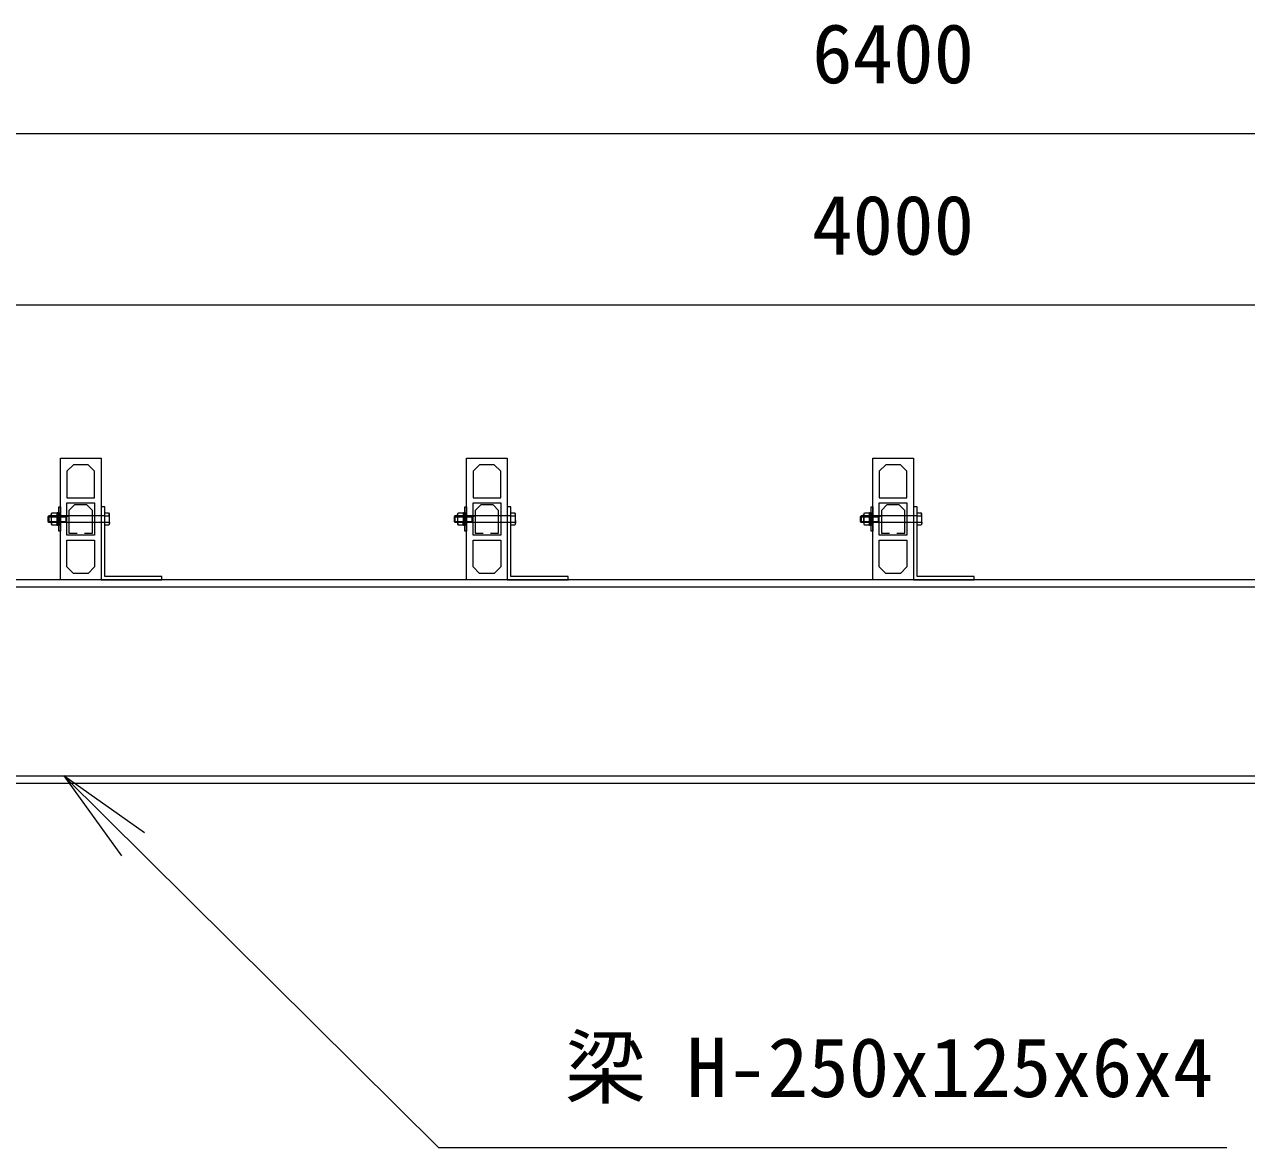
# Model space of a CAD drawing. Units: millimetres at full size, sheet at 1:40. Extents: x -800 to 17600, y -600 to 12480.
# Drawn here: x 3538 to 5042, y 4689 to 6072 of the extents above; entities that cross this region are included whole.
import ezdxf
from ezdxf.enums import TextEntityAlignment as Align

# ---------------------------------------------------------------- set-up
doc = ezdxf.new("R2010")
doc.units = ezdxf.units.MM
doc.header["$LTSCALE"] = 40
for name, color, linetype, lineweight in [('D-STR', 1, 'Continuous', 13), ('D-STR-DIM', 7, 'Continuous', 13), ('D-STR-HTXT', 7, 'Continuous', 13)]:
    doc.layers.add(name, color=color, linetype=linetype, lineweight=lineweight)
doc.styles.add('ＭＳ ゴシック', font='')
doc.styles.get('ＭＳ ゴシック').set_extended_font_data('MS Gothic')

# ---------------------------------------------------------------- blocks, each defined once
blk = doc.blocks.new('open_arrow')
at = {"color": 0, "linetype": 'Continuous', "lineweight": -2}
blk.add_lwpolyline([(7.5, 1.25), (0, 0), (7.5, -1.25)], dxfattribs=at)

msp = doc.modelspace()

# ---------------------------------------------------------------- linework, layer by layer
at = {"layer": 'D-STR'}
for p, q in [((3579.9, 5477.93), (3581.9, 5477.93)), ((3579.9, 5447.93), (3579.9, 5477.93)), ((3581.9, 5477.93), (3581.9, 5447.93)), ((3589.9, 5442.93), (3589.9, 5482.93)), ((3589.9, 5482.93), (3623.9, 5482.93)), ((3599.25, 5480.35), (3592.45, 5473.55)), ((3614.55, 5480.35), (3599.25, 5480.35)), ((3621.35, 5473.55), (3614.55, 5480.35)), ((3623.9, 5482.93), (3623.9, 5442.93)), ((4079.9, 5477.93), (4081.9, 5477.93)), ((4079.9, 5447.93), (4079.9, 5477.93)), ((4081.9, 5477.93), (4081.9, 5447.93)), ((4089.9, 5442.93), (4089.9, 5482.93)), ((4089.9, 5482.93), (4123.9, 5482.93)), ((4099.25, 5480.35), (4092.45, 5473.55)), ((4114.55, 5480.35), (4099.25, 5480.35)), ((4121.35, 5473.55), (4114.55, 5480.35)), ((4123.9, 5482.93), (4123.9, 5442.93)), ((4579.9, 5477.93), (4581.9, 5477.93)), ((4579.9, 5447.93), (4579.9, 5477.93)), ((4581.9, 5477.93), (4581.9, 5447.93)), ((4589.9, 5442.93), (4589.9, 5482.93)), ((4589.9, 5482.93), (4623.9, 5482.93)), ((4599.25, 5480.35), (4592.45, 5473.55)), ((4614.55, 5480.35), (4599.25, 5480.35)), ((4621.35, 5473.55), (4614.55, 5480.35)), ((4623.9, 5482.93), (4623.9, 5442.93)), ((3566.4, 5465.85), (3588.4, 5465.85)), ((3567.48, 5466.93), (3567.48, 5458.93)), ((3577.32, 5466.68), (3571.68, 5466.68)), ((3577.9, 5470.93), (3579.9, 5470.93)), ((3577.9, 5454.93), (3577.9, 5470.93)), ((3579.9, 5470.93), (3579.9, 5454.93)), ((3588.4, 5466.93), (3588.4, 5458.93)), ((3588.4, 5465.85), (3592.15, 5466.93)), ((3592.45, 5473.55), (3592.45, 5445.5)), ((3621.35, 5445.5), (3621.35, 5473.55)), ((3641.21, 5466.68), (3636.4, 5466.68)), ((4066.4, 5465.85), (4088.4, 5465.85)), ((4067.48, 5466.93), (4067.48, 5458.93)), ((4077.32, 5466.68), (4071.68, 5466.68)), ((4077.9, 5470.93), (4079.9, 5470.93)), ((4077.9, 5454.93), (4077.9, 5470.93)), ((4079.9, 5470.93), (4079.9, 5454.93)), ((4088.4, 5466.93), (4088.4, 5458.93)), ((4088.4, 5465.85), (4092.15, 5466.93)), ((4092.45, 5473.55), (4092.45, 5445.5)), ((4121.35, 5445.5), (4121.35, 5473.55)), ((4141.21, 5466.68), (4136.4, 5466.68)), ((4566.4, 5465.85), (4588.4, 5465.85)), ((4567.48, 5466.93), (4567.48, 5458.93)), ((4577.32, 5466.68), (4571.68, 5466.68)), ((4577.9, 5470.93), (4579.9, 5470.93)), ((4577.9, 5454.93), (4577.9, 5470.93)), ((4579.9, 5470.93), (4579.9, 5454.93)), ((4588.4, 5466.93), (4588.4, 5458.93)), ((4588.4, 5465.85), (4592.15, 5466.93)), ((4592.45, 5473.55), (4592.45, 5445.5)), ((4621.35, 5445.5), (4621.35, 5473.55)), ((4641.21, 5466.68), (4636.4, 5466.68)), ((3566.4, 5460.01), (3588.4, 5460.01)), ((3571.68, 5459.18), (3577.32, 5459.18)), ((3579.9, 5454.93), (3577.9, 5454.93)), ((3581.9, 5447.93), (3579.9, 5447.93)), ((3588.4, 5460.01), (3592.15, 5458.93)), ((3636.4, 5459.18), (3641.21, 5459.18)), ((4066.4, 5460.01), (4088.4, 5460.01)), ((4071.68, 5459.18), (4077.32, 5459.18)), ((4079.9, 5454.93), (4077.9, 5454.93)), ((4081.9, 5447.93), (4079.9, 5447.93)), ((4088.4, 5460.01), (4092.15, 5458.93)), ((4136.4, 5459.18), (4141.21, 5459.18)), ((4566.4, 5460.01), (4588.4, 5460.01)), ((4571.68, 5459.18), (4577.32, 5459.18)), ((4579.9, 5454.93), (4577.9, 5454.93)), ((4581.9, 5447.93), (4579.9, 5447.93)), ((4588.4, 5460.01), (4592.15, 5458.93)), ((4636.4, 5459.18), (4641.21, 5459.18)), ((3623.9, 5442.93), (3589.9, 5442.93)), ((3592.45, 5445.5), (3602.45, 5445.5)), ((3611.35, 5445.5), (3621.35, 5445.5)), ((4123.9, 5442.93), (4089.9, 5442.93)), ((4092.45, 5445.5), (4102.45, 5445.5)), ((4111.35, 5445.5), (4121.35, 5445.5)), ((4623.9, 5442.93), (4589.9, 5442.93)), ((4592.45, 5445.5), (4602.45, 5445.5)), ((4611.35, 5445.5), (4621.35, 5445.5))]:
    msp.add_line(p, q, dxfattribs=at)
for points in [[(3581.9, 5387.93), (3581.9, 5537.93), (3631.9, 5537.93), (3631.9, 5387.93)], [(4081.9, 5387.93), (4081.9, 5537.93), (4131.9, 5537.93), (4131.9, 5387.93)], [(4581.9, 5387.93), (4581.9, 5537.93), (4631.9, 5537.93), (4631.9, 5387.93)], [(3597.9, 5529.93), (3589.9, 5521.93), (3589.9, 5488.93), (3623.9, 5488.93), (3623.9, 5521.93), (3615.9, 5529.93)], [(4097.9, 5529.93), (4089.9, 5521.93), (4089.9, 5488.93), (4123.9, 5488.93), (4123.9, 5521.93), (4115.9, 5529.93)], [(4597.9, 5529.93), (4589.9, 5521.93), (4589.9, 5488.93), (4623.9, 5488.93), (4623.9, 5521.93), (4615.9, 5529.93)], [(3636.4, 5477.93), (3631.9, 5477.93), (3631.9, 5387.93), (3706.9, 5387.93), (3706.9, 5392.43), (3636.4, 5392.43)], [(4136.4, 5477.93), (4131.9, 5477.93), (4131.9, 5387.93), (4206.9, 5387.93), (4206.9, 5392.43), (4136.4, 5392.43)], [(4636.4, 5477.93), (4631.9, 5477.93), (4631.9, 5387.93), (4706.9, 5387.93), (4706.9, 5392.43), (4636.4, 5392.43)], [(3571.68, 5455.42), (3571.1, 5456.43), (3571.1, 5469.43), (3571.68, 5470.43), (3577.32, 5470.43), (3577.9, 5469.43), (3577.9, 5456.43), (3577.32, 5455.42)], [(3636.4, 5470.43), (3641.21, 5470.43), (3641.79, 5469.43), (3641.79, 5456.43), (3641.21, 5455.42), (3636.4, 5455.42)], [(4071.68, 5455.42), (4071.1, 5456.43), (4071.1, 5469.43), (4071.68, 5470.43), (4077.32, 5470.43), (4077.9, 5469.43), (4077.9, 5456.43), (4077.32, 5455.42)], [(4136.4, 5470.43), (4141.21, 5470.43), (4141.79, 5469.43), (4141.79, 5456.43), (4141.21, 5455.42), (4136.4, 5455.42)], [(4571.68, 5455.42), (4571.1, 5456.43), (4571.1, 5469.43), (4571.68, 5470.43), (4577.32, 5470.43), (4577.9, 5469.43), (4577.9, 5456.43), (4577.32, 5455.42)], [(4636.4, 5470.43), (4641.21, 5470.43), (4641.79, 5469.43), (4641.79, 5456.43), (4641.21, 5455.42), (4636.4, 5455.42)], [(3597.9, 5395.93), (3589.9, 5403.93), (3589.9, 5436.93), (3623.9, 5436.93), (3623.9, 5403.93), (3615.9, 5395.93)], [(4097.9, 5395.93), (4089.9, 5403.93), (4089.9, 5436.93), (4123.9, 5436.93), (4123.9, 5403.93), (4115.9, 5395.93)], [(4597.9, 5395.93), (4589.9, 5403.93), (4589.9, 5436.93), (4623.9, 5436.93), (4623.9, 5403.93), (4615.9, 5395.93)], [(1406.9, 5387.93), (1406.9, 5327.93), (2406.9, 5137.93), (6806.9, 5137.93), (7806.9, 5327.93), (7806.9, 5387.93)], [(1415.9, 5378.93), (1415.9, 5335.38), (2407.74, 5146.93), (6806.05, 5146.93), (7797.9, 5335.38), (7797.9, 5378.93)]]:
    msp.add_lwpolyline(points, close=True, dxfattribs=at)
for points in [[(3636.4, 5466.93), (3567.48, 5466.93), (3566.4, 5465.85), (3566.4, 5460.01), (3567.48, 5458.93), (3636.4, 5458.93)], [(4136.4, 5466.93), (4067.48, 5466.93), (4066.4, 5465.85), (4066.4, 5460.01), (4067.48, 5458.93), (4136.4, 5458.93)], [(4636.4, 5466.93), (4567.48, 5466.93), (4566.4, 5465.85), (4566.4, 5460.01), (4567.48, 5458.93), (4636.4, 5458.93)]]:
    msp.add_lwpolyline(points, dxfattribs=at)
for points in [[(3571.68, 5455.42), (3571.64, 5455.58), (3571.53, 5456.05), (3571.5, 5456.21), (3571.46, 5456.37), (3571.36, 5456.84), (3571.33, 5457), (3571.3, 5457.16), (3571.21, 5457.64), (3571.19, 5457.79), (3571.16, 5457.95), (3571.1, 5458.43), (3571.08, 5458.59), (3571.06, 5458.82), (3571.03, 5459.49), (3571.02, 5459.72), (3571.01, 5459.94), (3571.01, 5460.62), (3571.02, 5460.85), (3571.02, 5461.07), (3571.03, 5461.76), (3571.04, 5461.98), (3571.04, 5462.21), (3571.04, 5462.89), (3571.04, 5463.12), (3571.03, 5463.39), (3571, 5464.21), (3570.98, 5464.48), (3570.96, 5464.75), (3570.89, 5465.57), (3570.86, 5465.84), (3570.83, 5466.11), (3570.73, 5466.93), (3570.7, 5467.2), (3570.67, 5467.47), (3570.56, 5468.29), (3570.52, 5468.56)], [(3577.32, 5455.42), (3577.35, 5455.58), (3577.46, 5456.05), (3577.5, 5456.21), (3577.53, 5456.37), (3577.63, 5456.84), (3577.66, 5457), (3577.69, 5457.16), (3577.78, 5457.64), (3577.81, 5457.79), (3577.83, 5457.95), (3577.89, 5458.43), (3577.91, 5458.59), (3577.93, 5458.82), (3577.97, 5459.49), (3577.97, 5459.72), (3577.98, 5459.94), (3577.98, 5460.62), (3577.98, 5460.85), (3577.98, 5461.07), (3577.96, 5461.76), (3577.96, 5461.98), (3577.95, 5462.21), (3577.95, 5462.89), (3577.95, 5463.12), (3577.96, 5463.39), (3577.99, 5464.21), (3578.01, 5464.48), (3578.03, 5464.75), (3578.1, 5465.57), (3578.13, 5465.84), (3578.16, 5466.11), (3578.26, 5466.93), (3578.29, 5467.2), (3578.33, 5467.47), (3578.44, 5468.29), (3578.47, 5468.56)], [(3641.21, 5470.43), (3641.24, 5470.28), (3641.35, 5469.8), (3641.39, 5469.64), (3641.42, 5469.49), (3641.52, 5469.01), (3641.55, 5468.85), (3641.58, 5468.7), (3641.67, 5468.22), (3641.7, 5468.06), (3641.72, 5467.9), (3641.78, 5467.42), (3641.8, 5467.26), (3641.82, 5467.04), (3641.86, 5466.36), (3641.86, 5466.14), (3641.87, 5465.91), (3641.87, 5465.23), (3641.87, 5465.01), (3641.87, 5464.78), (3641.85, 5464.1), (3641.85, 5463.87), (3641.84, 5463.65), (3641.84, 5462.97), (3641.84, 5462.74), (3641.85, 5462.47), (3641.88, 5461.65), (3641.9, 5461.37), (3641.92, 5461.1), (3641.99, 5460.29), (3642.02, 5460.01), (3642.05, 5459.74), (3642.15, 5458.93), (3642.18, 5458.66), (3642.22, 5458.38), (3642.33, 5457.57), (3642.36, 5457.3)], [(4071.68, 5455.42), (4071.64, 5455.58), (4071.53, 5456.05), (4071.5, 5456.21), (4071.46, 5456.37), (4071.36, 5456.84), (4071.33, 5457), (4071.3, 5457.16), (4071.21, 5457.64), (4071.19, 5457.79), (4071.16, 5457.95), (4071.1, 5458.43), (4071.08, 5458.59), (4071.06, 5458.82), (4071.03, 5459.49), (4071.02, 5459.72), (4071.01, 5459.94), (4071.01, 5460.62), (4071.02, 5460.85), (4071.02, 5461.07), (4071.03, 5461.76), (4071.04, 5461.98), (4071.04, 5462.21), (4071.04, 5462.89), (4071.04, 5463.12), (4071.03, 5463.39), (4071, 5464.21), (4070.98, 5464.48), (4070.96, 5464.75), (4070.89, 5465.57), (4070.86, 5465.84), (4070.83, 5466.11), (4070.73, 5466.93), (4070.7, 5467.2), (4070.67, 5467.47), (4070.56, 5468.29), (4070.52, 5468.56)], [(4077.32, 5455.42), (4077.35, 5455.58), (4077.46, 5456.05), (4077.5, 5456.21), (4077.53, 5456.37), (4077.63, 5456.84), (4077.66, 5457), (4077.69, 5457.16), (4077.78, 5457.64), (4077.81, 5457.79), (4077.83, 5457.95), (4077.89, 5458.43), (4077.91, 5458.59), (4077.93, 5458.82), (4077.97, 5459.49), (4077.97, 5459.72), (4077.98, 5459.94), (4077.98, 5460.62), (4077.98, 5460.85), (4077.98, 5461.07), (4077.96, 5461.76), (4077.96, 5461.98), (4077.95, 5462.21), (4077.95, 5462.89), (4077.95, 5463.12), (4077.96, 5463.39), (4077.99, 5464.21), (4078.01, 5464.48), (4078.03, 5464.75), (4078.1, 5465.57), (4078.13, 5465.84), (4078.16, 5466.11), (4078.26, 5466.93), (4078.29, 5467.2), (4078.33, 5467.47), (4078.44, 5468.29), (4078.47, 5468.56)], [(4141.21, 5470.43), (4141.24, 5470.28), (4141.35, 5469.8), (4141.39, 5469.64), (4141.42, 5469.49), (4141.52, 5469.01), (4141.55, 5468.85), (4141.58, 5468.7), (4141.67, 5468.22), (4141.7, 5468.06), (4141.72, 5467.9), (4141.78, 5467.42), (4141.8, 5467.26), (4141.82, 5467.04), (4141.86, 5466.36), (4141.86, 5466.14), (4141.87, 5465.91), (4141.87, 5465.23), (4141.87, 5465.01), (4141.87, 5464.78), (4141.85, 5464.1), (4141.85, 5463.87), (4141.84, 5463.65), (4141.84, 5462.97), (4141.84, 5462.74), (4141.85, 5462.47), (4141.88, 5461.65), (4141.9, 5461.37), (4141.92, 5461.1), (4141.99, 5460.29), (4142.02, 5460.01), (4142.05, 5459.74), (4142.15, 5458.93), (4142.18, 5458.66), (4142.22, 5458.38), (4142.33, 5457.57), (4142.36, 5457.3)], [(4571.68, 5455.42), (4571.64, 5455.58), (4571.53, 5456.05), (4571.5, 5456.21), (4571.46, 5456.37), (4571.36, 5456.84), (4571.33, 5457), (4571.3, 5457.16), (4571.21, 5457.64), (4571.19, 5457.79), (4571.16, 5457.95), (4571.1, 5458.43), (4571.08, 5458.59), (4571.06, 5458.82), (4571.03, 5459.49), (4571.02, 5459.72), (4571.01, 5459.94), (4571.01, 5460.62), (4571.02, 5460.85), (4571.02, 5461.07), (4571.03, 5461.76), (4571.04, 5461.98), (4571.04, 5462.21), (4571.04, 5462.89), (4571.04, 5463.12), (4571.03, 5463.39), (4571, 5464.21), (4570.98, 5464.48), (4570.96, 5464.75), (4570.89, 5465.57), (4570.86, 5465.84), (4570.83, 5466.11), (4570.73, 5466.93), (4570.7, 5467.2), (4570.67, 5467.47), (4570.56, 5468.29), (4570.52, 5468.56)], [(4577.32, 5455.42), (4577.35, 5455.58), (4577.46, 5456.05), (4577.5, 5456.21), (4577.53, 5456.37), (4577.63, 5456.84), (4577.66, 5457), (4577.69, 5457.16), (4577.78, 5457.64), (4577.81, 5457.79), (4577.83, 5457.95), (4577.89, 5458.43), (4577.91, 5458.59), (4577.93, 5458.82), (4577.97, 5459.49), (4577.97, 5459.72), (4577.98, 5459.94), (4577.98, 5460.62), (4577.98, 5460.85), (4577.98, 5461.07), (4577.96, 5461.76), (4577.96, 5461.98), (4577.95, 5462.21), (4577.95, 5462.89), (4577.95, 5463.12), (4577.96, 5463.39), (4577.99, 5464.21), (4578.01, 5464.48), (4578.03, 5464.75), (4578.1, 5465.57), (4578.13, 5465.84), (4578.16, 5466.11), (4578.26, 5466.93), (4578.29, 5467.2), (4578.33, 5467.47), (4578.44, 5468.29), (4578.47, 5468.56)], [(4641.21, 5470.43), (4641.24, 5470.28), (4641.35, 5469.8), (4641.39, 5469.64), (4641.42, 5469.49), (4641.52, 5469.01), (4641.55, 5468.85), (4641.58, 5468.7), (4641.67, 5468.22), (4641.7, 5468.06), (4641.72, 5467.9), (4641.78, 5467.42), (4641.8, 5467.26), (4641.82, 5467.04), (4641.86, 5466.36), (4641.86, 5466.14), (4641.87, 5465.91), (4641.87, 5465.23), (4641.87, 5465.01), (4641.87, 5464.78), (4641.85, 5464.1), (4641.85, 5463.87), (4641.84, 5463.65), (4641.84, 5462.97), (4641.84, 5462.74), (4641.85, 5462.47), (4641.88, 5461.65), (4641.9, 5461.37), (4641.92, 5461.1), (4641.99, 5460.29), (4642.02, 5460.01), (4642.05, 5459.74), (4642.15, 5458.93), (4642.18, 5458.66), (4642.22, 5458.38), (4642.33, 5457.57), (4642.36, 5457.3)]]:
    msp.add_open_spline(points, degree=3, knots=[0, 0, 0, 0, 1, 1, 1, 2, 2, 2, 3, 3, 3, 4, 4, 4, 5, 5, 5, 6, 6, 6, 7, 7, 7, 8, 8, 8, 9, 9, 9, 10, 10, 10, 11, 11, 11, 12, 12, 12, 12], dxfattribs=at)
at = {"layer": 'D-STR-DIM'}
for p, q in [((7806.9, 5937.42), (1406.9, 5937.42)), ((6606.9, 5726.34), (2606.9, 5726.34))]:
    msp.add_line(p, q, dxfattribs=at)
at = {"layer": 'D-STR-HTXT'}
msp.add_lwpolyline([(3586.11, 5146.93), (4047.4, 4689.03), (4167.4, 4689.03), (5017.62, 4689.03)], dxfattribs=at)

# ---------------------------------------------------------------- block references
at = {"layer": 'D-STR-HTXT', "xscale": 16, "yscale": 16, "rotation": 315.2}
msp.add_blockref('open_arrow', (3586.11, 5146.93), dxfattribs=at)

# ---------------------------------------------------------------- texts
at = {"layer": 'D-STR-DIM', "style": 'ＭＳ ゴシック'}
for s, p in [('6400', (4606.9, 6072.93)), ('4000', (4606.9, 5861.85))]:
    msp.add_text(s, height=73.31, dxfattribs=at).set_placement(p, align=Align.TOP_CENTER)
at = {"layer": 'D-STR-HTXT', "style": 'ＭＳ ゴシック'}
msp.add_text('梁 H-250x125x6x4', height=73.31, dxfattribs=at).set_placement((4202.91, 4824.54), align=Align.TOP_LEFT)

doc.saveas('drawing.dxf')
